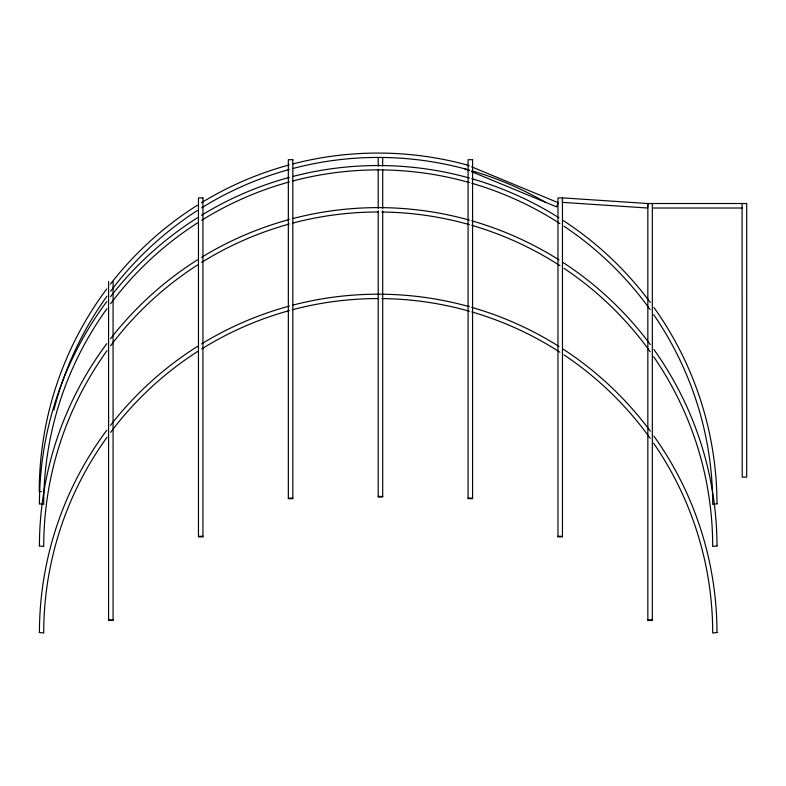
<?xml version="1.0" encoding="UTF-8"?>
<svg xmlns="http://www.w3.org/2000/svg" width="786" height="786" viewBox="0 0 786 786"><rect width="100%" height="100%" fill="white"/><g stroke="black" fill="none" stroke-linecap="round" stroke-linejoin="round"><path stroke-width="1.18" d="M562.383 201.245L562.599 197.885L647.841 203.515L742.063 203.515L742.21 477.131L746.7 477.131L746.7 203.515L742.21 203.515M717.117 503.806L712.696 504.386A334.492 334.492 0 0 0 653.638 314.596M717.117 545.897L712.696 546.476A334.492 334.492 0 0 0 653.638 356.687M717.117 632.465L712.696 633.044A334.492 334.492 0 0 0 653.638 443.255M652.586 208.015L742.063 208.015M378.204 496.447L382.703 496.447M288.334 498.098L292.824 498.098M468.083 498.098L472.573 498.098M198.455 536.307L202.945 536.307M557.962 536.307L562.452 536.307M108.576 619.889L113.076 619.889M647.841 619.889L652.331 619.889M562.304 202.366L647.684 208.015L647.841 203.515L647.841 620.468L652.331 620.468L652.331 203.515M39.3 491.348L41.511 491.643M39.3 503.806L43.721 504.386A334.492 334.492 0 0 1 106.994 308.613M39.3 545.897L43.721 546.476A334.492 334.492 0 0 1 106.994 350.703M39.3 632.465L43.721 633.044A334.492 334.492 0 0 1 106.994 437.271M465.941 164.5L469.321 165.905M471.571 166.829L558.227 202.729L556.527 206.846L471.571 171.653M464.781 168.843L469.311 170.719M382.703 158.045L382.703 166.131M382.703 169.599L382.703 208.359M382.703 210.805L382.703 497.027L378.204 497.027L378.204 210.805M378.204 158.045L378.204 166.131M378.204 169.373L378.204 208.359M113.076 281.486L113.076 620.468L108.576 620.468L108.576 281.486M110.62 303.691A334.492 334.492 0 0 1 197.541 222.89M201.648 220.296A334.492 334.492 0 0 1 289.317 181.93M292.795 180.986A334.492 334.492 0 0 1 469.429 182.578M471.747 183.246A334.492 334.492 0 0 1 559.897 223.548M563.965 226.221A334.492 334.492 0 0 1 650.13 309.605M39.428 503.806A338.776 338.776 0 0 1 106.817 301.539M110.521 296.676A338.776 338.776 0 0 1 197.424 217.801M201.53 215.246A338.776 338.776 0 0 1 289.346 177.39M292.834 176.467A338.776 338.776 0 0 1 469.389 178.039M471.708 178.687A338.776 338.776 0 0 1 558.993 217.801M563.081 220.424A338.776 338.776 0 0 1 650.327 302.512M653.923 307.454A338.776 338.776 0 0 1 716.989 503.806M110.62 345.781A334.492 334.492 0 0 1 197.541 264.98M201.648 262.386A334.492 334.492 0 0 1 289.317 224.02M292.795 223.077A334.492 334.492 0 0 1 378.204 211.994M381.819 212.014A334.492 334.492 0 0 1 469.429 224.668M471.747 225.336A334.492 334.492 0 0 1 559.897 265.639M563.965 268.311A334.492 334.492 0 0 1 650.13 351.696M39.428 545.897A338.776 338.776 0 0 1 106.817 343.629M110.521 338.766A338.776 338.776 0 0 1 197.424 259.891M201.53 257.336A338.776 338.776 0 0 1 289.346 219.481M292.834 218.557A338.776 338.776 0 0 1 469.389 220.119M471.708 220.778A338.776 338.776 0 0 1 558.993 259.891M563.081 262.514A338.776 338.776 0 0 1 650.327 344.602M653.923 349.544A338.776 338.776 0 0 1 716.989 545.897M53.9 410.027A334.492 334.492 0 0 1 106.994 296.155M110.62 291.233A334.492 334.492 0 0 1 197.541 210.432M201.648 207.838A334.492 334.492 0 0 1 289.317 169.471M292.795 168.528A334.492 334.492 0 0 1 469.429 170.12M471.747 170.788A334.492 334.492 0 0 1 545.455 202.257M39.241 491.348A338.795 338.795 0 0 1 106.69 288.993M110.394 284.129A338.795 338.795 0 0 1 197.365 205.254M201.481 202.709A338.795 338.795 0 0 1 289.327 164.883M292.814 163.96A338.795 338.795 0 0 1 465.901 164.657M110.62 432.349A334.492 334.492 0 0 1 197.541 351.548M201.648 348.955A334.492 334.492 0 0 1 289.317 310.588M292.795 309.645A334.492 334.492 0 0 1 378.204 298.562M381.819 298.582A334.492 334.492 0 0 1 469.429 311.236M471.747 311.904A334.492 334.492 0 0 1 559.897 352.207M563.965 354.879A334.492 334.492 0 0 1 650.13 438.264M39.428 632.465A338.776 338.776 0 0 1 106.817 430.197M110.521 425.334A338.776 338.776 0 0 1 197.424 346.459M201.53 343.904A338.776 338.776 0 0 1 289.346 306.049M292.834 305.125A338.776 338.776 0 0 1 469.389 306.697M471.708 307.346A338.776 338.776 0 0 1 558.993 346.459M563.081 349.082A338.776 338.776 0 0 1 650.327 431.17M653.923 436.112A338.776 338.776 0 0 1 716.989 632.465M292.824 159.696L288.334 159.696L288.334 498.678L292.824 498.678L292.824 159.696M472.573 159.696L468.083 159.696L468.083 498.678L472.573 498.678L472.573 159.696M202.945 197.915L198.455 197.915L198.455 536.897L202.945 536.897L202.945 197.915M562.452 197.915L557.962 197.915L557.962 536.897L562.452 536.897L562.452 197.915"/></g></svg>
